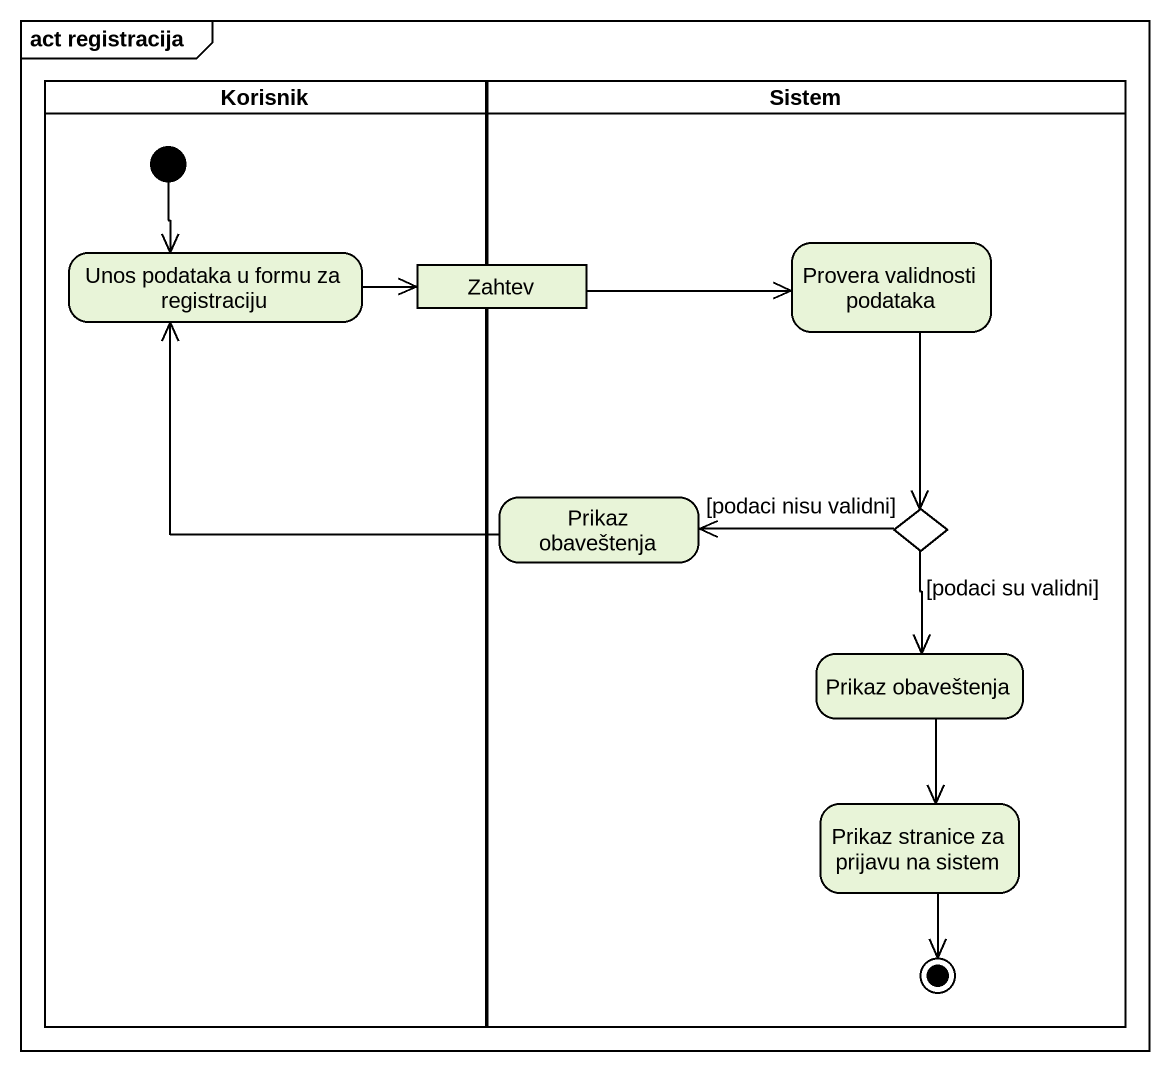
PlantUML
@startuml
mainframe act registracija
hide empty description
state Korisnik <<partition>> {
  state "Unos podataka u formu za registraciju" as Unos_podataka_u_formu_za
  [*] --> Unos_podataka_u_formu_za
}
state Sistem <<partition>> {
  state "Provera validnosti podataka" as Provera_validnosti_podataka
  state "Prikaz obaveštenja" as Prikaz_obaveštenja
  state choice1 <<choice>>
  state "Prikaz obaveštenja" as Prikaz_obaveštenja_2
  state "Prikaz stranice za prijavu na sistem" as Prikaz_stranice_za_prijavu
  Prikaz_stranice_za_prijavu --> [*]
}
state Zahtev <<object>>
Unos_podataka_u_formu_za -right-> Zahtev
Zahtev -right-> Provera_validnosti_podataka
Provera_validnosti_podataka --> choice1
Prikaz_obaveštenja -up-> Unos_podataka_u_formu_za
choice1 -left-> Prikaz_obaveštenja : [podaci nisu validni]
choice1 --> Prikaz_obaveštenja_2 : [podaci su validni]
Prikaz_obaveštenja_2 --> Prikaz_stranice_za_prijavu
@enduml
